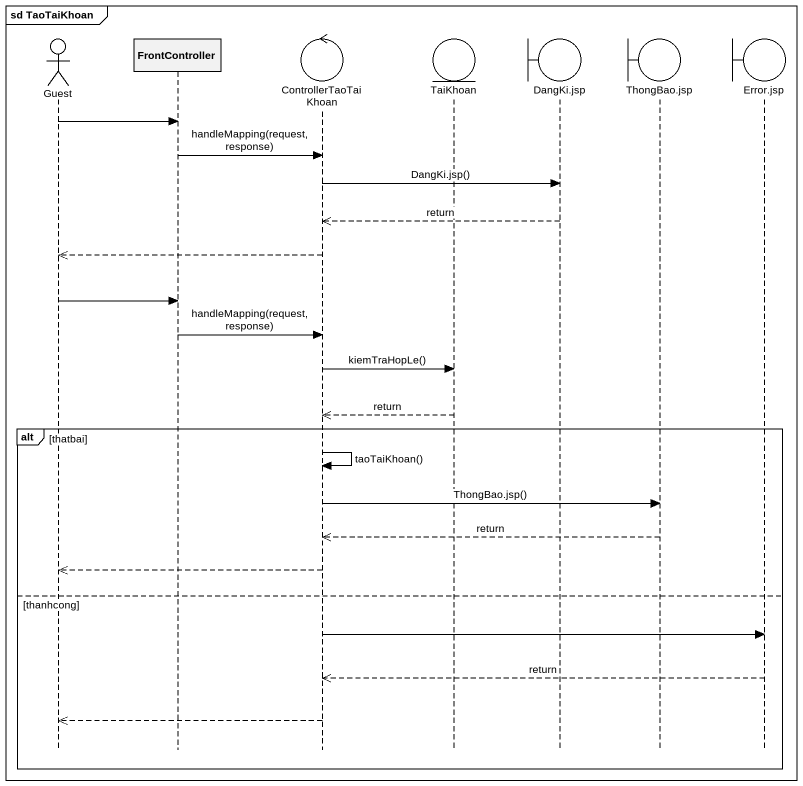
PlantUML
@startuml
mainframe sd TaoTaiKhoan
hide footbox
actor Guest
participant FrontController
control ControllerTaoTaiKhoan
entity TaiKhoan
boundary "DangKi.jsp" as DangKi_jsp
boundary "ThongBao.jsp" as ThongBao_jsp
boundary "Error.jsp" as Error_jsp

Guest -> FrontController
FrontController -> ControllerTaoTaiKhoan : handleMapping(request, response)
ControllerTaoTaiKhoan -> DangKi_jsp : DangKi.jsp()
DangKi_jsp -->> ControllerTaoTaiKhoan : return
ControllerTaoTaiKhoan -->> Guest
Guest -> FrontController
FrontController -> ControllerTaoTaiKhoan : handleMapping(request, response)
ControllerTaoTaiKhoan -> TaiKhoan : kiemTraHopLe()
TaiKhoan -->> ControllerTaoTaiKhoan : return
alt thatbai
  ControllerTaoTaiKhoan -> ControllerTaoTaiKhoan : taoTaiKhoan()
  ControllerTaoTaiKhoan -> ThongBao_jsp : ThongBao.jsp()
  ThongBao_jsp -->> ControllerTaoTaiKhoan : return
  ControllerTaoTaiKhoan -->> Guest
else thanhcong
  ControllerTaoTaiKhoan -> Error_jsp
  Error_jsp -->> ControllerTaoTaiKhoan : return
  ControllerTaoTaiKhoan -->> Guest
end
@enduml
